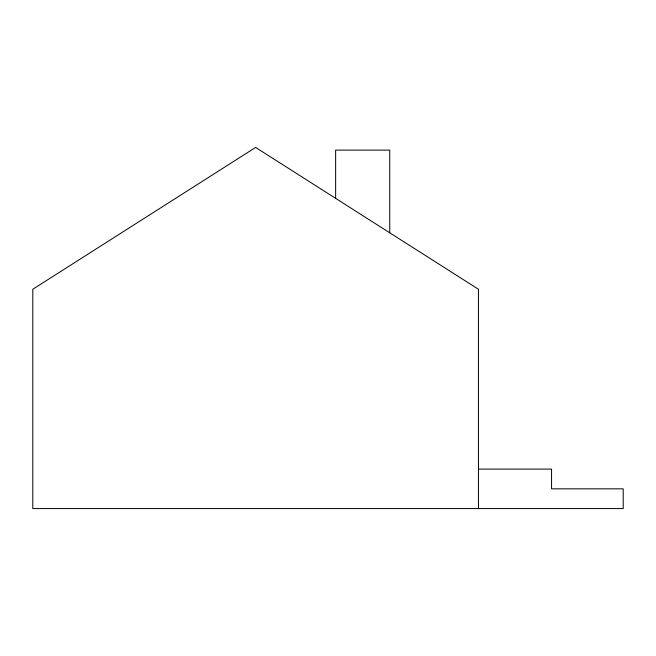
<?xml version="1.0" encoding="UTF-8"?>
<svg xmlns="http://www.w3.org/2000/svg" width="656" height="656" viewBox="0 0 656 656"><rect width="100%" height="100%" fill="white"/><g stroke="black" fill="none" stroke-linecap="round" stroke-linejoin="round"><path stroke-width="0.98" d="M478.454 469.097L551.557 469.097L551.557 488.835L623.2 488.835L623.2 508.572L32.8 508.572L32.8 289.255L255.627 147.428L478.454 289.255L478.454 508.572M389.738 232.79L389.738 150.109L335.642 150.109L335.642 198.358"/></g></svg>
